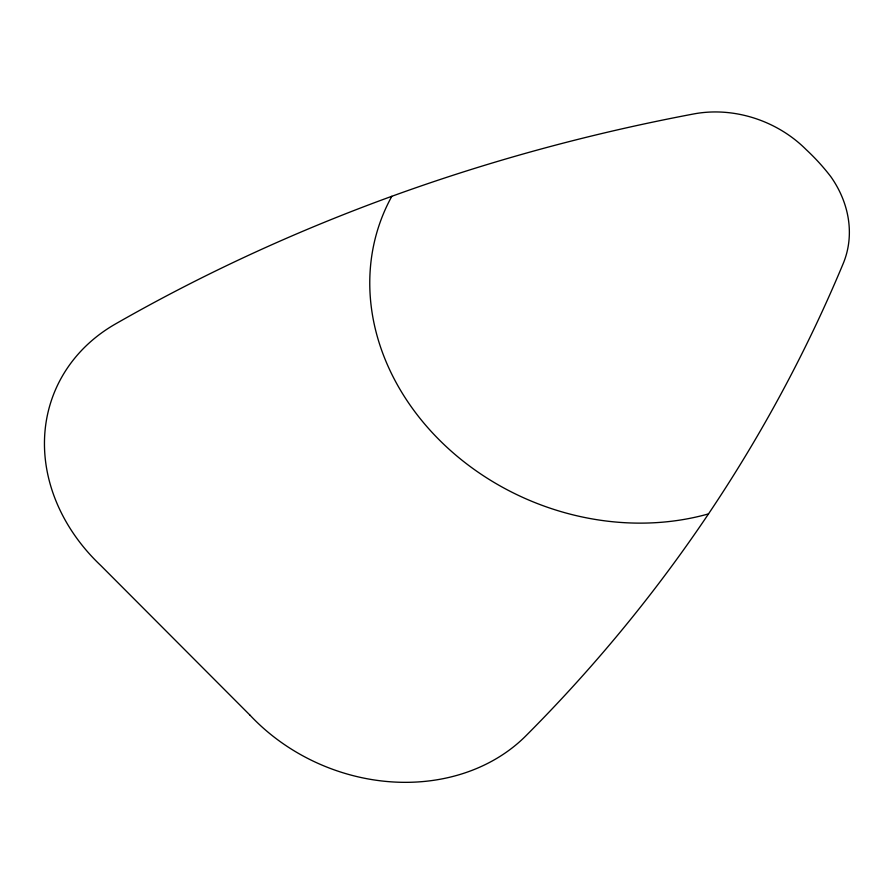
<?xml version="1.0" encoding="UTF-8"?>
<svg xmlns="http://www.w3.org/2000/svg" width="894" height="894" viewBox="0 0 894 894"><rect width="100%" height="100%" fill="white"/><g stroke="black" fill="none" stroke-linecap="round" stroke-linejoin="round"><path stroke-width="1.34" d="M708.506 513.894A246.9 208.693 22.5 0 1 439.077 439.703A246.9 208.693 22.5 0 1 391.829 196.289M250.164 715.334L100.843 565.578A185.572 156.863 22.5 0 1 115.471 323.963A2016.909 1704.824 22.5 0 1 693.833 113.929A111.515 94.261 22.5 0 1 806.187 149.633A204.424 172.788 22.5 0 1 830.861 176.733A111.515 94.261 22.5 0 1 843.154 263.685A2016.909 1704.824 22.5 0 1 526.018 735.706A185.572 156.863 22.5 0 1 250.164 715.334"/></g></svg>
